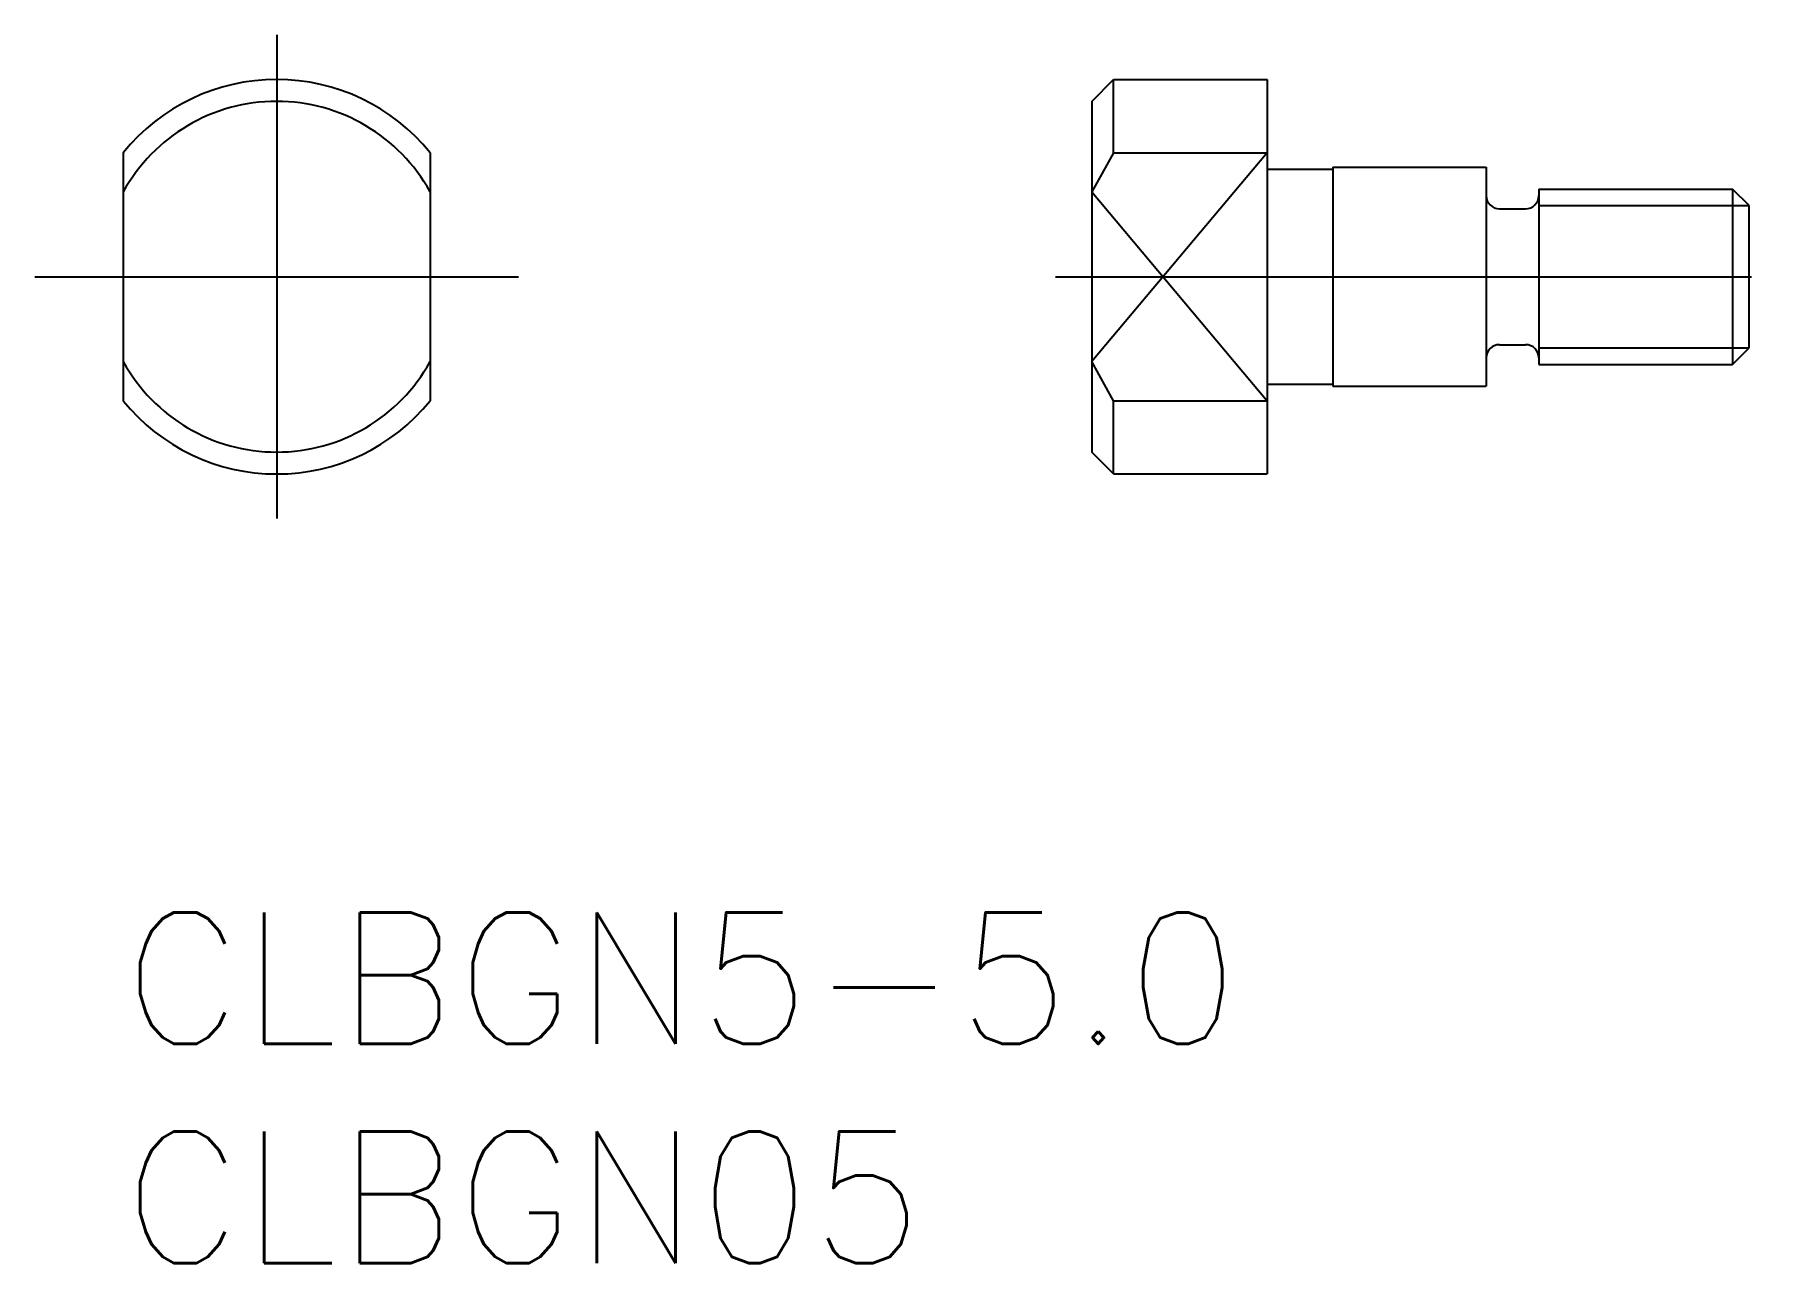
# Model space of a CAD drawing. Extents: x -2 to 37.8, y -8 to 20.
import ezdxf

# ---------------------------------------------------------------- set-up
doc = ezdxf.new("R2010")
doc.units = 0
doc.header["$LTSCALE"] = 0.5
doc.linetypes.add('CENTER', pattern=[50.8, 31.75, -6.35, 6.35, -6.35])
for name, color, linetype in [('MSM_CENTER', 1, 'CENTER'), ('MSM_CONTINUOUS', 7, 'CONTINUOUS'), ('MSM_NARROW', 5, 'CONTINUOUS'), ('MSM_PART_NUMBER', 7, 'CONTINUOUS')]:
    doc.layers.add(name, color=color, linetype=linetype)
doc.styles.get("Standard").update_dxf_attribs({"font": 'txt.shx', "height": 1.5, "bigfont": 'bigfont.shx'})

# ---------------------------------------------------------------- blocks, each defined once
blk = doc.blocks.new('*U8')
at = {"layer": 'MSM_PART_NUMBER'}
blk.add_text('CLBGN5-5.0', height=3, dxfattribs=at).set_placement((0, -3))
blk = doc.blocks.new('*U9')
at = {"layer": 'MSM_PART_NUMBER'}
blk.add_text('CLBGN05', height=3, dxfattribs=at).set_placement((0, -8))

msp = doc.modelspace()

# ---------------------------------------------------------------- linework, layer by layer
at = {"layer": 'MSM_CENTER'}
for p, q in [((3.5, 20.016), (3.5, 8.984)), ((-2.016, 14.5), (9.016, 14.5)), ((21.269, 14.5), (37.799, 14.5))]:
    msp.add_line(p, q, dxfattribs=at)
at = {"layer": 'MSM_CONTINUOUS'}
for p, q in [((22.094, 18.5), (22.594, 19)), ((22.594, 19), (26.094, 19)), ((22.594, 17.328), (22.594, 19)), ((26.094, 19), (26.094, 10)), ((22.094, 18.5), (22.094, 10.5)), ((0, 17.328), (0, 11.672)), ((7, 17.328), (7, 11.672)), ((22.594, 17.328), (22.094, 16.436)), ((22.594, 17.328), (26.094, 17.328)), ((26.094, 16.95), (27.594, 16.95)), ((27.594, 17), (31.094, 17)), ((27.594, 17), (27.594, 12)), ((31.094, 17), (31.094, 12)), ((32.294, 16.5), (32.294, 12.5)), ((32.294, 16.5), (36.715, 16.5)), ((37.094, 16.121), (36.715, 16.5)), ((36.715, 16.5), (36.715, 12.5)), ((31.394, 16.05), (31.994, 16.05)), ((37.094, 12.879), (37.094, 16.121)), ((7, 15.914), (7, 15.914)), ((7, 14.5), (7, 14.5)), ((31.394, 12.95), (31.994, 12.95)), ((36.715, 12.5), (37.094, 12.879)), ((22.594, 11.672), (22.094, 12.564)), ((32.294, 12.5), (36.715, 12.5)), ((26.094, 12.05), (27.594, 12.05)), ((27.594, 12), (31.094, 12)), ((22.594, 10), (22.594, 11.672)), ((22.594, 11.672), (26.094, 11.672)), ((22.594, 10), (22.094, 10.5)), ((22.594, 10), (26.094, 10))]:
    msp.add_line(p, q, dxfattribs=at)
for centre, radius, start, end in [((3.5, 14.5), 4.5, 38.9424, 141.0576), ((3.5, 14.5), 4, 28.955, 151.045), ((31.394, 16.35), 0.3, 180, 270), ((31.994, 16.35), 0.3, 270, 0), ((31.394, 12.65), 0.3, 90, 180), ((31.994, 12.65), 0.3, 0, 90), ((3.5, 14.5), 4, 208.955, 331.045), ((3.5, 14.5), 4.5, 218.9424, 321.0576)]:
    msp.add_arc(centre, radius, start, end, dxfattribs=at)
at = {"layer": 'MSM_NARROW'}
for p, q in [((26.094, 17.328), (22.094, 12.564)), ((22.094, 16.436), (26.094, 11.672)), ((32.294, 16.121), (37.094, 16.121)), ((32.294, 12.879), (37.094, 12.879))]:
    msp.add_line(p, q, dxfattribs=at)

# ---------------------------------------------------------------- block references
at = {"layer": 'MSM_CONTINUOUS'}
for name in ['*U8', '*U9']:
    msp.add_blockref(name, (0, 0), dxfattribs=at)

doc.saveas('drawing.dxf')
